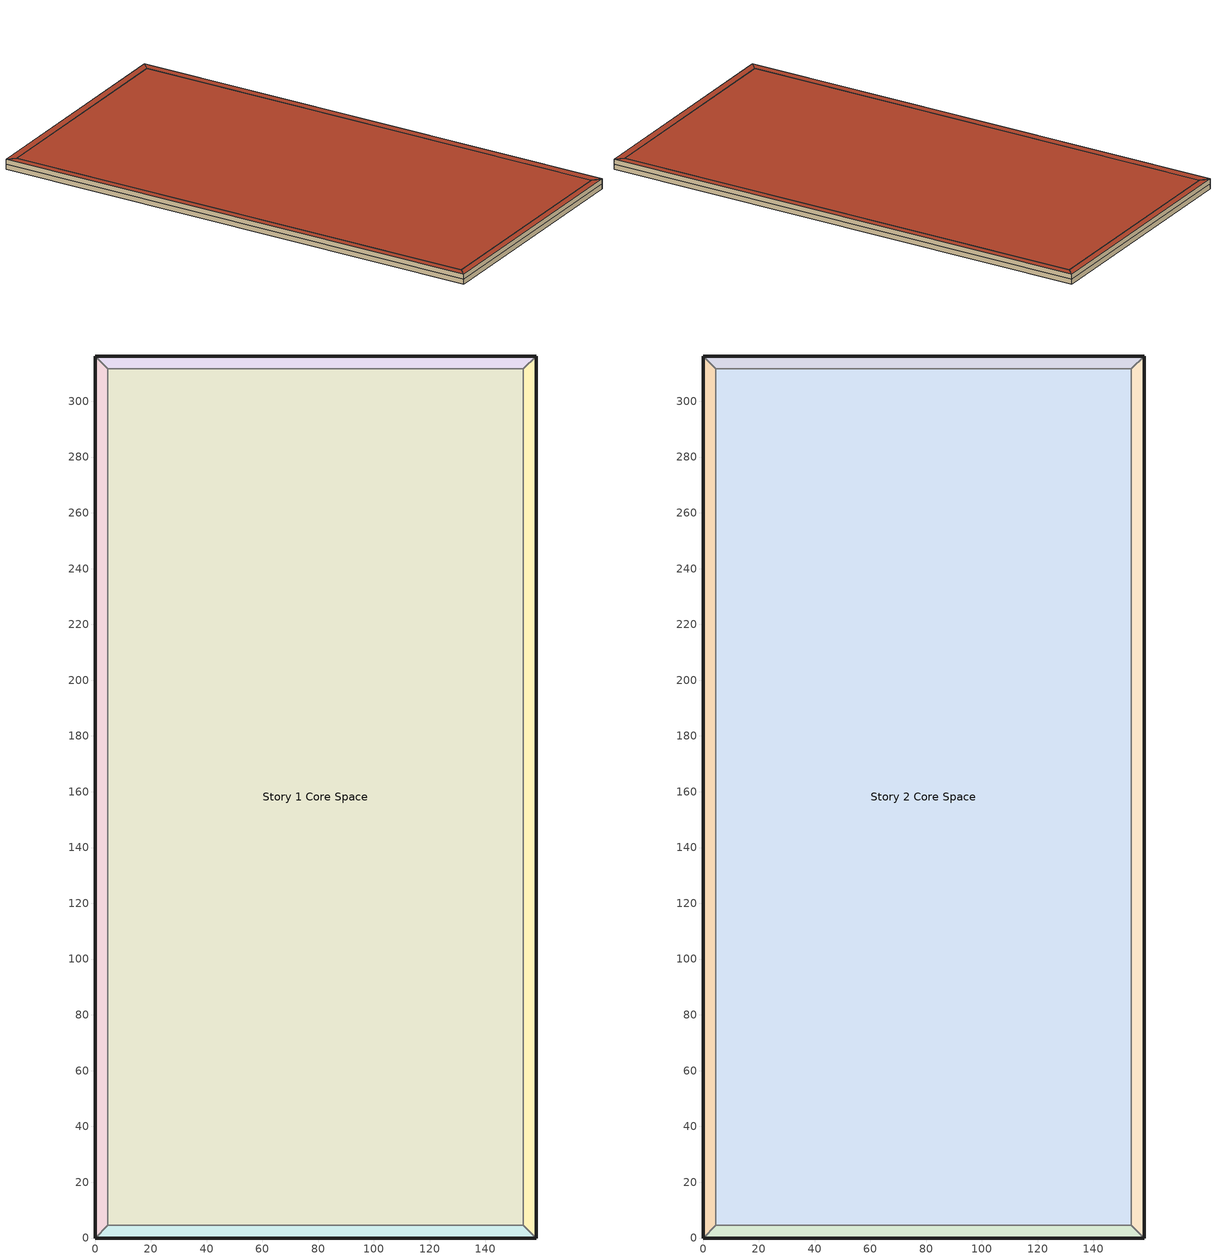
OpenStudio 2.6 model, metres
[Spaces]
Story 1 West Perimeter Space
 floor ground: 0,0 0,316.23 4.57,311.66 4.57,4.57 z0
 wall ground: 0,316.23 0,0 z0:3.2
 wall to Story 1 North Perimeter Space: 4.57,311.66 0,316.23 z0:3.2
 wall to Story 1 Core Space: 4.57,4.57 4.57,311.66 z0:3.2
 wall to Story 1 South Perimeter Space: 0,0 4.57,4.57 z0:3.2
Story 1 North Perimeter Space
 floor ground: 0,316.23 158.11,316.23 153.54,311.66 4.57,311.66 z0
 wall ground: 158.11,316.23 0,316.23 z0:3.2
 wall to Story 1 East Perimeter Space: 153.54,311.66 158.11,316.23 z0:3.2
 wall to Story 1 Core Space: 4.57,311.66 153.54,311.66 z0:3.2
Story 1 East Perimeter Space
 floor ground: 158.11,316.23 158.11,0 153.54,4.57 153.54,311.66 z0
 wall ground: 158.11,0 158.11,316.23 z0:3.2
 wall to Story 1 South Perimeter Space: 153.54,4.57 158.11,0 z0:3.2
 wall to Story 1 Core Space: 153.54,311.66 153.54,4.57 z0:3.2
Story 1 South Perimeter Space
 floor ground: 158.11,0 0,0 4.57,4.57 153.54,4.57 z0
 wall ground: 0,0 158.11,0 z0:3.2
 wall to Story 1 Core Space: 153.54,4.57 4.57,4.57 z0:3.2
Story 1 Core Space
 floor ground: 4.57,4.57 4.57,311.66 153.54,311.66 153.54,4.57 z0
Story 2 West Perimeter Space
 floor to Story 1 West Perimeter Space: 0,0 0,316.23 4.57,311.66 4.57,4.57 z3.2
 wall outside: 0,316.23 0,0 z3.2:6.4
 wall to Story 2 North Perimeter Space: 4.57,311.66 0,316.23 z3.2:6.4
 wall to Story 2 Core Space: 4.57,4.57 4.57,311.66 z3.2:6.4
 wall to Story 2 South Perimeter Space: 0,0 4.57,4.57 z3.2:6.4
 roof outside: 4.57,4.57 4.57,311.66 0,316.23 0,0 z6.4
Story 2 North Perimeter Space
 floor to Story 1 North Perimeter Space: 0,316.23 158.11,316.23 153.54,311.66 4.57,311.66 z3.2
 wall outside: 158.11,316.23 0,316.23 z3.2:6.4
 wall to Story 2 East Perimeter Space: 153.54,311.66 158.11,316.23 z3.2:6.4
 wall to Story 2 Core Space: 4.57,311.66 153.54,311.66 z3.2:6.4
 roof outside: 4.57,311.66 153.54,311.66 158.11,316.23 0,316.23 z6.4
Story 2 East Perimeter Space
 floor to Story 1 East Perimeter Space: 158.11,316.23 158.11,0 153.54,4.57 153.54,311.66 z3.2
 wall outside: 158.11,0 158.11,316.23 z3.2:6.4
 wall to Story 2 South Perimeter Space: 153.54,4.57 158.11,0 z3.2:6.4
 wall to Story 2 Core Space: 153.54,311.66 153.54,4.57 z3.2:6.4
 roof outside: 153.54,311.66 153.54,4.57 158.11,0 158.11,316.23 z6.4
Story 2 South Perimeter Space
 floor to Story 1 South Perimeter Space: 158.11,0 0,0 4.57,4.57 153.54,4.57 z3.2
 wall outside: 0,0 158.11,0 z3.2:6.4
 wall to Story 2 Core Space: 153.54,4.57 4.57,4.57 z3.2:6.4
 roof outside: 153.54,4.57 4.57,4.57 0,0 158.11,0 z6.4
Story 2 Core Space
 floor to Story 1 Core Space: 4.57,4.57 4.57,311.66 153.54,311.66 153.54,4.57 z3.2
 roof outside: 153.54,4.57 153.54,311.66 4.57,311.66 4.57,4.57 z6.4
[Building]
rectangular
[BuildingStory] Nominal Floor to Floor Height {m}=3.2
Name | Nominal Z Coordinate {m}
Story 1 | 0
Story 2 | 3.2
[Space]
Name | Building Story
Story 1 West Perimeter Space; Story 1 North Perimeter Space; Story 1 East Perimeter Space; Story 1 South Perimeter Space; Story 1 Core Space | Story 1
Story 2 West Perimeter Space; Story 2 North Perimeter Space; Story 2 East Perimeter Space; Story 2 South Perimeter Space; Story 2 Core Space | Story 2
